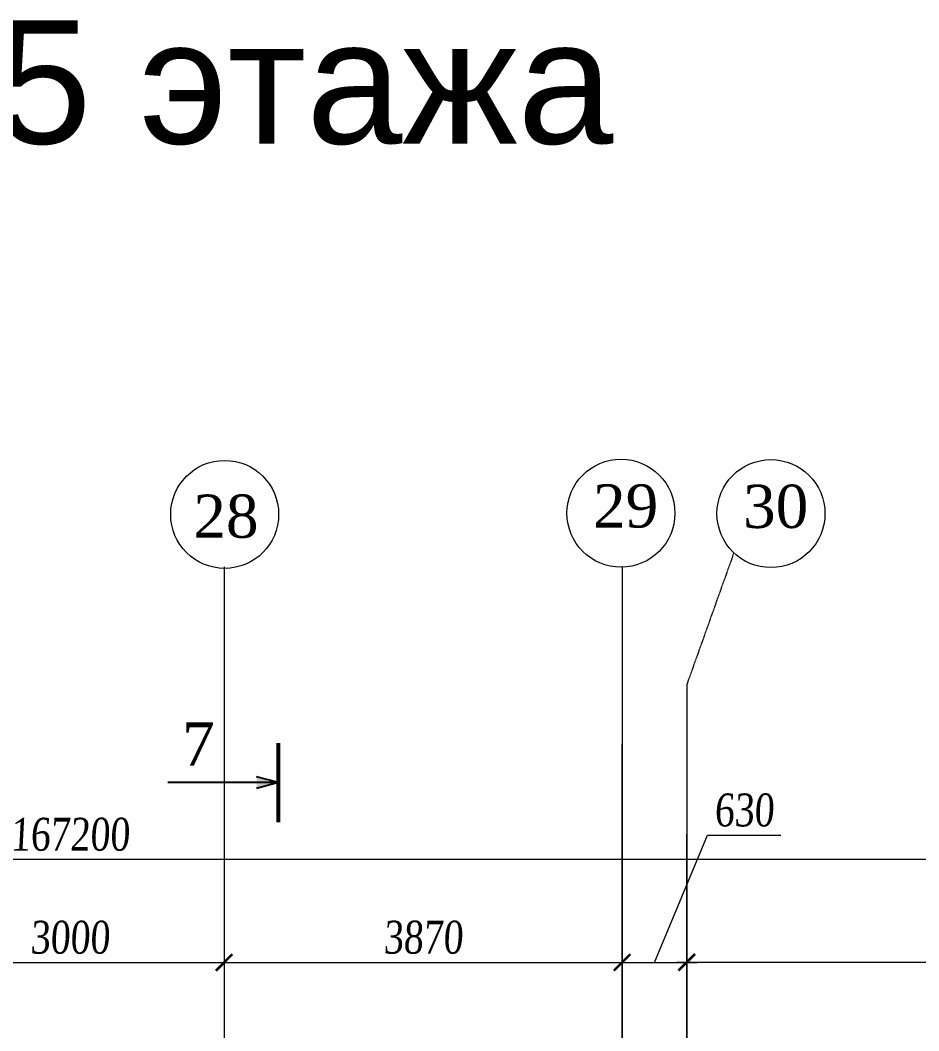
# Model space of a CAD drawing. Header units: inches. Extents: x -407541 to 6688123, y -998590 to 1205599.
# Drawn here: x 96420 to 105160, y 274226 to 284050 of the extents above; entities that cross this region are included whole.
import ezdxf

# ---------------------------------------------------------------- set-up
doc = ezdxf.new("R2010")
doc.units = ezdxf.units.IN
doc.header["$MEASUREMENT"] = 0
doc.linetypes.add('ACAD_ISO04W100', pattern=[30, 24, -3, 0, -3])
for name, color, linetype, lineweight in [('осевые о', 23, 'Continuous', 15), ('Осевые размеры', 172, 'Continuous', 5), ('Оси', 254, 'ACAD_ISO04W100', 5), ('Текст', 7, 'Continuous', 18)]:
    doc.layers.add(name, color=color, linetype=linetype, lineweight=lineweight)
doc.styles.get("Standard").update_dxf_attribs({"font": 'arial.ttf'})
doc.styles.add('STYLE2', font='times.ttf', dxfattribs={"width": 0.8, "oblique": 3})
doc.dimstyles.new('M -100(m)', dxfattribs={"dimtxt": 320, "dimasz": 160, "dimexe": 0, "dimexo": 0, "dimgap": 80, "dimtad": 1, "dimdec": 0, "dimrnd": 5, "dimtxsty": 'STYLE2', "dimblk": 'ARCHTICK', "dimcen": 50, "dimdle": 100, "dimclrd": 256, "dimclre": 256, "dimclrt": 256, "dimadec": 0, "dimazin": 0, "dimtfac": 1, "dimtdec": 0, "dimtmove": 1, "dimatfit": 3, "dimldrblk": 'DOT', "dimfxl": 1, "dimlwd": -1, "dimlwe": 5, "dimarcsym": 0})

# ---------------------------------------------------------------- blocks, each defined once
blk = doc.blocks.new('_ARCHTICK')
at = {"color": 0, "linetype": 'ByBlock', "const_width": 0.15}
blk.add_lwpolyline([(-0.5, -0.5), (0.5, 0.5)], dxfattribs=at)
blk = doc.blocks.new('*D345')
at = {"layer": 'Осевые размеры', "ltscale": 1e-07, "transparency": 16777216}
blk.add_line((95303.3, 274890), (98503.3, 274890), dxfattribs=at)
at = {"layer": 'Осевые размеры', "ltscale": 1e-07, "transparency": 16777216, "xscale": 160, "yscale": 160, "zscale": 160, "rotation": 180}
blk.add_blockref('_ARCHTICK', (95403.3, 274890), dxfattribs=at)
at = {"layer": 'Осевые размеры', "ltscale": 1e-07, "transparency": 16777216, "xscale": 160, "yscale": 160, "zscale": 160}
blk.add_blockref('_ARCHTICK', (98403.3, 274890), dxfattribs=at)
at = {"layer": 'Осевые размеры', "ltscale": 1e-07, "transparency": 16777216, "insert": (96903.3, 275132.7), "char_height": 320, "attachment_point": 5, "style": 'STYLE2'}
blk.add_mtext('3000', dxfattribs=at)
blk = doc.blocks.new('_Dot')
at = {"color": 0, "linetype": 'ByBlock', "lineweight": -2}
blk.add_line((-0.5, 0), (-1, 0), dxfattribs=at)
at = {"color": 0, "linetype": 'ByBlock', "const_width": 0.5}
blk.add_lwpolyline([(-0.25, 0, 1), (0.25, 0, 1)], format="xyb", close=True, dxfattribs=at)
blk = doc.blocks.new('*D347')
at = {"layer": 'Осевые размеры', "ltscale": 1e-07, "transparency": 16777216}
for p, q in [((102588.3, 274890), (103103.3, 276127.3)), ((103103.3, 276127.3), (103817.6, 276127.3)), ((102173.3, 274890), (103003.3, 274890))]:
    blk.add_line(p, q, dxfattribs=at)
at = {"layer": 'Осевые размеры', "lineweight": 5, "ltscale": 1e-07, "transparency": 16777216}
blk.add_line((102903.3, 274911.1), (102903.3, 274890), dxfattribs=at)
at = {"layer": 'Осевые размеры', "ltscale": 1e-07, "transparency": 16777216, "xscale": 160, "yscale": 160, "zscale": 160, "rotation": 180}
blk.add_blockref('_ARCHTICK', (102273.3, 274890), dxfattribs=at)
at = {"layer": 'Осевые размеры', "ltscale": 1e-07, "transparency": 16777216, "xscale": 160, "yscale": 160, "zscale": 160}
blk.add_blockref('_ARCHTICK', (102903.3, 274890), dxfattribs=at)
at = {"layer": 'Осевые размеры', "ltscale": 1e-07, "transparency": 16777216, "insert": (103460.4, 276370.1), "char_height": 320, "attachment_point": 5, "style": 'STYLE2'}
blk.add_mtext('630', dxfattribs=at)
blk = doc.blocks.new('*D348')
at = {"layer": 'Осевые размеры', "ltscale": 1e-07, "transparency": 16777216}
blk.add_line((102803.3, 274893.1), (109003.3, 274893.1), dxfattribs=at)
at = {"layer": 'Осевые размеры', "lineweight": 5, "ltscale": 1e-07, "transparency": 16777216}
blk.add_line((102903.3, 274911.1), (102903.3, 274893.1), dxfattribs=at)
at = {"layer": 'Осевые размеры', "ltscale": 1e-07, "transparency": 16777216, "xscale": 160, "yscale": 160, "zscale": 160, "rotation": 180}
blk.add_blockref('_ARCHTICK', (102903.3, 274893.1), dxfattribs=at)
at = {"layer": 'Осевые размеры', "ltscale": 1e-07, "transparency": 16777216, "xscale": 160, "yscale": 160, "zscale": 160}
blk.add_blockref('_ARCHTICK', (108903.3, 274893.1), dxfattribs=at)
at = {"layer": 'Осевые размеры', "ltscale": 1e-07, "transparency": 16777216, "insert": (105903.3, 275135.9), "char_height": 320, "attachment_point": 5, "style": 'STYLE2'}
blk.add_mtext('6000', dxfattribs=at)
blk = doc.blocks.new('*D349')
at = {"layer": 'Осевые размеры', "lineweight": 5, "ltscale": 1e-07, "transparency": 16777216}
blk.add_line((98403.3, 274908), (98403.3, 274890), dxfattribs=at)
at = {"layer": 'Осевые размеры', "ltscale": 1e-07, "transparency": 16777216}
blk.add_line((98303.3, 274890), (102373.3, 274890), dxfattribs=at)
at = {"layer": 'Осевые размеры', "ltscale": 1e-07, "transparency": 16777216, "xscale": 160, "yscale": 160, "zscale": 160, "rotation": 180}
blk.add_blockref('_ARCHTICK', (98403.3, 274890), dxfattribs=at)
at = {"layer": 'Осевые размеры', "ltscale": 1e-07, "transparency": 16777216, "xscale": 160, "yscale": 160, "zscale": 160}
blk.add_blockref('_ARCHTICK', (102273.3, 274890), dxfattribs=at)
at = {"layer": 'Осевые размеры', "ltscale": 1e-07, "transparency": 16777216, "insert": (100338.3, 275133.2), "char_height": 320, "attachment_point": 5, "style": 'STYLE2'}
blk.add_mtext('3870', dxfattribs=at)
blk = doc.blocks.new('*D300')
at = {"layer": 'Осевые размеры', "ltscale": 1e-07, "transparency": 16777216}
blk.add_line((180603.6, 275890.7), (13203.4, 275890.7), dxfattribs=at)
at = {"layer": 'Осевые размеры', "lineweight": 5, "ltscale": 1e-07, "transparency": 16777216}
blk.add_line((180503.6, 275889.2), (180503.6, 275890.7), dxfattribs=at)
at = {"layer": 'Осевые размеры', "ltscale": 1e-07, "transparency": 16777216, "xscale": 160, "yscale": 160, "zscale": 160, "rotation": 180}
blk.add_blockref('_ARCHTICK', (13303.4, 275890.7), dxfattribs=at)
at = {"layer": 'Осевые размеры', "ltscale": 1e-07, "transparency": 16777216, "xscale": 160, "yscale": 160, "zscale": 160}
blk.add_blockref('_ARCHTICK', (180503.6, 275890.7), dxfattribs=at)
at = {"layer": 'Осевые размеры', "ltscale": 1e-07, "transparency": 16777216, "insert": (96903.5, 276134), "char_height": 320, "attachment_point": 5, "style": 'STYLE2'}
blk.add_mtext('167200', dxfattribs=at)

msp = doc.modelspace()

# ---------------------------------------------------------------- hatches: boundary and pattern name
h = msp.add_hatch(color=256)
h.set_gradient(color2=(0, 0, 0), one_color=1)
h.paths.add_polyline_path([(98718.7, 276694.6), (98718.7, 276637.8), (98932.6, 276637.8)])
h.paths.add_polyline_path([(98932.6, 276637.8), (98718.7, 276637.8), (98718.7, 276581.1)])

# ---------------------------------------------------------------- linework, layer by layer
at = {"lineweight": 53}
msp.add_line((98932.6, 276254.6), (98932.6, 277022.6), dxfattribs=at)
for q in [(98718.7, 276695.4), (97854.5, 276638.6), (98718.7, 276581.8)]:
    msp.add_line((98932.6, 276638.6), q)
at = {"layer": 'осевые о'}
for centre in [(98408.4, 279245.7), (102262.8, 279257.5), (103722.1, 279253.6)]:
    msp.add_circle(centre, 525, dxfattribs=at)
at = {"layer": 'Оси', "ltscale": 0.3}
for p, q in [((103361, 278873.2), (102903.2, 277590.9)), ((98403.4, 278737.2), (98403.4, 186893.5)), ((102273.2, 278737.2), (102273.2, 246967.2)), ((102903.2, 277590.9), (102903.2, 250467.2)), ((102273.3, 255181.5), (102273.3, 277011.6)), ((102903.3, 256739.8), (102903.3, 276138.2))]:
    msp.add_line(p, q, dxfattribs=at)

# ---------------------------------------------------------------- texts
at = {"insert": (97995, 276803.7), "char_height": 420, "width": 31148.55, "attachment_point": 7}
msp.add_mtext('{\\fTimes New Roman|b0|i0|c204|p18;7}', dxfattribs=at)
at = {"layer": 'осевые о', "char_height": 420, "width": 3713.237, "attachment_point": 1}
for s, insert in [('{\\fTimes New Roman|b0|i0|c204|p18;29}', (101991.4, 279538.2)), ('{\\fTimes New Roman|b0|i0|c204|p18;30}', (103450.7, 279534.2)), ('{\\fTimes New Roman|b0|i0|c204|p18;28}', (98103.7, 279438.5))]:
    msp.add_mtext(s, dxfattribs=dict(at, insert=insert))
at = {"layer": 'Текст', "insert": (91972.9, 284050.1), "char_height": 1200, "width": 131733.151, "attachment_point": 1}
msp.add_mtext('{\\fArial|b0|i0|c204|p34;план 5 этажа}', dxfattribs=at)

# ---------------------------------------------------------------- dimensions: what is measured, and where the dimension line sits
at = {"layer": 'Осевые размеры', "ltscale": 1e-07}
dim = msp.add_linear_dim(base=(102903.3, 274890), p1=(102273.3, 274890), p2=(102903.3, 274911.1), dimstyle='M -100(m)', dxfattribs=at)
dim.commit()
dim.dimension.update_dxf_attribs({"geometry": '*D347', "text_midpoint": (103183.3, 276127.3), "dimtype": 160})
for base, p1, p2, picture, middle in [((13303.4, 275890.7), (180503.6, 275889.2), (13303.4, 275890.7), '*D300', (96903.5, 276134)), ((98403.3, 274890), (95403.3, 274890), (98403.3, 274890), '*D345', (96903.3, 275132.7)), ((102273.3, 274890), (98403.3, 274908), (102273.3, 274890), '*D349', (100338.3, 275133.2)), ((108903.3, 274893.1), (102903.3, 274911.1), (108903.3, 274893.1), '*D348', (105903.3, 275135.9))]:
    dim = msp.add_linear_dim(base=base, p1=p1, p2=p2, dimstyle='M -100(m)', dxfattribs=at)
    dim.commit()
    dim.dimension.update_dxf_attribs({"geometry": picture, "text_midpoint": middle})

doc.saveas('drawing.dxf')
